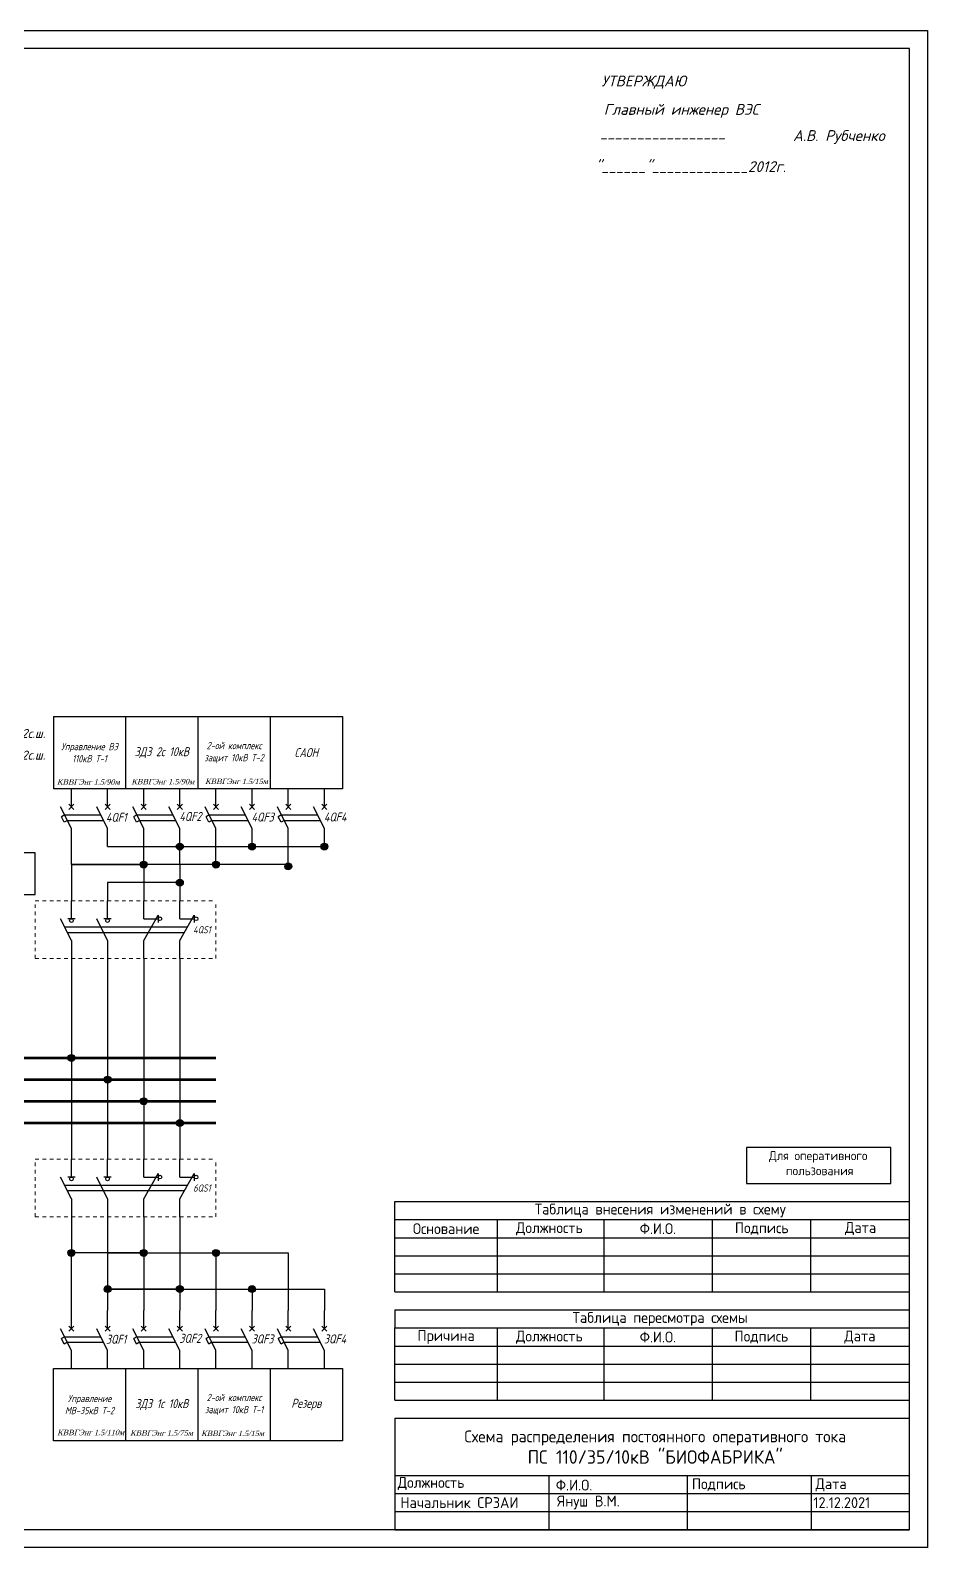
# Model space of a CAD drawing. Header units: millimetres. Extents: x 1170 to 2115, y -72 to 463.
# Drawn here: x 1866.3 to 2114.6, y 43.1 to 463.1 of the extents above; entities that cross this region are included whole.
import ezdxf

# ---------------------------------------------------------------- set-up
doc = ezdxf.new("R2010")
doc.units = ezdxf.units.MM
doc.linetypes.add('JIS_02_1.0', pattern=[2, 1, -1])
doc.layers.get('0').update_dxf_attribs({"lineweight": 30})
doc.layers.add('проводники разные', color=7, linetype='Continuous', lineweight=80)
doc.styles.add('eskdw', font='', dxfattribs={"oblique": 15})
doc.styles.add('GOST', font='', dxfattribs={"height": 2.5})
doc.styles.add('Чертёжный', font='isocpeui.ttf', dxfattribs={"height": 3})
doc.styles.get('eskdw').set_extended_font_data('GOST 2.304 A')
doc.styles.get('GOST').set_extended_font_data('GOST type B')

# ---------------------------------------------------------------- blocks, each defined once
blk = doc.blocks.new('МР-100 на схеме')
for p, q in [((6, 11.58), (-6, 11.58)), ((-6, 11.58), (-6, 0)), ((6, 0), (6, 11.58)), ((-6, 0), (6, 0))]:
    blk.add_line(p, q)

msp = doc.modelspace()

# ---------------------------------------------------------------- hatches: boundary and pattern name
h = msp.add_hatch(color=256)
edge = h.paths.add_edge_path()
edge.add_arc((1907.65, 237.21), 0.957, 0, 360)
h = msp.add_hatch(color=256)
edge = h.paths.add_edge_path()
edge.add_arc((1927.65, 237.21), 0.957, 0, 360)
h = msp.add_hatch(color=256)
edge = h.paths.add_edge_path()
edge.add_arc((1947.65, 237.21), 0.957, 0, 360)
h = msp.add_hatch(color=256)
edge = h.paths.add_edge_path()
edge.add_arc((1897.65, 232.21), 0.957, 0, 360)
h = msp.add_hatch(color=256)
edge = h.paths.add_edge_path()
edge.add_arc((1897.65, 232.21), 0.957, 0, 360)
h = msp.add_hatch(color=256)
edge = h.paths.add_edge_path()
edge.add_arc((1917.65, 232.21), 0.957, 0, 360)
h = msp.add_hatch(color=256)
edge = h.paths.add_edge_path()
edge.add_arc((1937.65, 231.71), 0.957, 0, 360)
h = msp.add_hatch(color=256)
edge = h.paths.add_edge_path()
edge.add_arc((1907.65, 227.21), 0.957, 0, 360)
h = msp.add_hatch(color=256)
edge = h.paths.add_edge_path()
edge.add_arc((1877.65, 178.71), 0.957, 0, 360)
h = msp.add_hatch(color=256)
edge = h.paths.add_edge_path()
edge.add_arc((1887.65, 172.71), 0.957, 0, 360)
h = msp.add_hatch(color=256)
edge = h.paths.add_edge_path()
edge.add_arc((1897.65, 166.71), 0.957, 0, 360)
h = msp.add_hatch(color=256)
edge = h.paths.add_edge_path()
edge.add_arc((1907.65, 160.71), 0.957, 0, 360)
h = msp.add_hatch(color=256)
edge = h.paths.add_edge_path()
edge.add_arc((1877.65, 124.71), 0.957, 0, 360)
h = msp.add_hatch(color=256)
edge = h.paths.add_edge_path()
edge.add_arc((1877.65, 124.71), 0.957, 0, 360)
h = msp.add_hatch(color=256)
edge = h.paths.add_edge_path()
edge.add_arc((1897.65, 124.71), 0.957, 0, 360)
h = msp.add_hatch(color=256)
edge = h.paths.add_edge_path()
edge.add_arc((1897.65, 124.71), 0.957, 0, 360)
h = msp.add_hatch(color=256)
edge = h.paths.add_edge_path()
edge.add_arc((1917.65, 124.71), 0.957, 0, 360)
h = msp.add_hatch(color=256)
edge = h.paths.add_edge_path()
edge.add_arc((1887.64, 114.71), 0.957, 0, 360)
h = msp.add_hatch(color=256)
edge = h.paths.add_edge_path()
edge.add_arc((1887.65, 114.71), 0.957, 0, 360)
h = msp.add_hatch(color=256)
edge = h.paths.add_edge_path()
edge.add_arc((1907.65, 114.71), 0.957, 0, 360)
h = msp.add_hatch(color=256)
edge = h.paths.add_edge_path()
edge.add_arc((1907.65, 114.71), 0.957, 0, 360)
h = msp.add_hatch(color=256)
edge = h.paths.add_edge_path()
edge.add_arc((1927.65, 114.71), 0.957, 0, 360)

# ---------------------------------------------------------------- linework, layer by layer
for p, q in [((1493.65, 463.14), (2114.63, 463.14)), ((2114.63, 463.14), (2114.63, 43.14)), ((2109.63, 458.14), (1513.65, 458.14)), ((2109.63, 48.14), (2109.63, 458.14)), ((1872.65, 273.21), (1892.65, 273.21)), ((1872.65, 273.21), (1872.65, 253.21)), ((1892.65, 273.21), (1892.65, 253.21)), ((1892.65, 273.21), (1912.65, 273.21)), ((1892.65, 273.21), (1892.65, 253.21)), ((1912.65, 273.21), (1912.65, 253.21)), ((1912.65, 273.21), (1932.65, 273.21)), ((1912.65, 273.21), (1912.65, 253.21)), ((1932.65, 273.21), (1932.65, 253.21)), ((1932.65, 273.21), (1952.65, 273.21)), ((1932.65, 273.21), (1932.65, 253.21)), ((1952.65, 273.21), (1952.65, 253.21)), ((1932.65, 253.21), (1872.65, 253.21)), ((1877.65, 248.21), (1877.65, 253.21)), ((1877.65, 248.21), (1877.65, 253.21)), ((1887.65, 248.21), (1887.65, 253.21)), ((1887.65, 248.21), (1887.65, 253.21)), ((1897.65, 248.21), (1897.65, 253.21)), ((1897.65, 248.21), (1897.65, 253.21)), ((1907.65, 248.21), (1907.65, 253.21)), ((1907.65, 248.21), (1907.65, 253.21)), ((1917.65, 248.21), (1917.65, 253.21)), ((1917.65, 248.21), (1917.65, 253.21)), ((1927.65, 248.21), (1927.65, 253.21)), ((1927.65, 248.21), (1927.65, 253.21)), ((1952.65, 253.21), (1932.65, 253.21)), ((1937.65, 248.21), (1937.65, 253.21)), ((1937.65, 248.21), (1937.65, 253.21)), ((1947.65, 248.21), (1947.65, 253.21)), ((1947.65, 248.21), (1947.65, 253.21)), ((1877.65, 242.21), (1874.65, 248.21)), ((1876.95, 247.5), (1878.36, 248.92)), ((1878.36, 247.5), (1876.95, 248.92)), ((1887.65, 242.21), (1884.65, 248.21)), ((1886.95, 247.5), (1888.36, 248.92)), ((1888.36, 247.5), (1886.95, 248.92)), ((1897.65, 242.21), (1894.65, 248.21)), ((1896.95, 247.5), (1898.36, 248.92)), ((1898.36, 247.5), (1896.95, 248.92)), ((1907.65, 242.21), (1904.65, 248.21)), ((1906.95, 247.5), (1908.36, 248.92)), ((1908.36, 247.5), (1906.95, 248.92)), ((1917.65, 242.21), (1914.65, 248.21)), ((1916.95, 247.5), (1918.36, 248.92)), ((1918.36, 247.5), (1916.95, 248.92)), ((1927.65, 242.21), (1924.65, 248.21)), ((1926.95, 247.5), (1928.36, 248.92)), ((1928.36, 247.5), (1926.95, 248.92)), ((1937.65, 242.21), (1934.65, 248.21)), ((1936.95, 247.5), (1938.36, 248.92)), ((1938.36, 247.5), (1936.95, 248.92)), ((1947.65, 242.21), (1944.65, 248.21)), ((1946.95, 247.5), (1948.36, 248.92)), ((1948.36, 247.5), (1946.95, 248.92)), ((1875.78, 245.96), (1874.91, 245.46)), ((1875.66, 243.96), (1874.91, 245.46)), ((1876.53, 244.46), (1875.66, 243.96)), ((1875.78, 245.96), (1885.78, 245.96)), ((1876.53, 244.46), (1886.53, 244.46)), ((1895.78, 245.96), (1894.91, 245.46)), ((1895.66, 243.96), (1894.91, 245.46)), ((1896.53, 244.46), (1895.66, 243.96)), ((1895.78, 245.96), (1905.78, 245.96)), ((1896.53, 244.46), (1906.53, 244.46)), ((1915.78, 245.96), (1914.91, 245.46)), ((1915.66, 243.96), (1914.91, 245.46)), ((1916.53, 244.46), (1915.66, 243.96)), ((1915.78, 245.96), (1925.78, 245.96)), ((1916.53, 244.46), (1926.53, 244.46)), ((1935.78, 245.96), (1934.91, 245.46)), ((1935.66, 243.96), (1934.91, 245.46)), ((1936.53, 244.46), (1935.66, 243.96)), ((1935.78, 245.96), (1945.78, 245.96)), ((1936.53, 244.46), (1946.53, 244.46)), ((1877.65, 237.21), (1877.65, 242.21)), ((1877.65, 237.21), (1877.65, 242.21)), ((1887.65, 237.21), (1887.65, 242.21)), ((1887.65, 237.21), (1887.65, 242.21)), ((1897.65, 231.21), (1897.65, 242.21)), ((1897.65, 237.21), (1897.65, 242.21)), ((1897.65, 237.21), (1897.65, 242.21)), ((1897.65, 237.21), (1897.65, 242.21)), ((1907.65, 232.21), (1907.65, 242.21)), ((1907.65, 237.21), (1907.65, 242.21)), ((1907.65, 237.21), (1907.65, 242.21)), ((1907.65, 237.21), (1907.65, 242.21)), ((1917.65, 237.21), (1917.65, 242.21)), ((1917.65, 237.21), (1917.65, 242.21)), ((1917.65, 237.21), (1917.65, 242.21)), ((1927.65, 237.21), (1927.65, 242.21)), ((1927.65, 237.21), (1927.65, 242.21)), ((1927.65, 237.21), (1927.65, 242.21)), ((1937.65, 237.21), (1937.65, 242.21)), ((1937.65, 237.21), (1937.65, 242.21)), ((1937.65, 237.21), (1937.65, 242.21)), ((1947.65, 237.21), (1947.65, 242.21)), ((1947.65, 237.21), (1947.65, 242.21)), ((1947.65, 237.21), (1947.65, 242.21)), ((1877.65, 232.21), (1877.65, 237.21)), ((1887.65, 237.21), (1947.65, 237.21)), ((1897.65, 232.21), (1897.65, 237.21)), ((1917.65, 232.21), (1917.65, 237.21)), ((1937.65, 231.71), (1937.65, 237.21)), ((1947.65, 237.21), (1947.65, 237.21)), ((1877.65, 232.21), (1877.65, 222.21)), ((1877.65, 232.21), (1897.65, 232.21)), ((1937.65, 232.21), (1877.65, 232.21)), ((1897.65, 231.21), (1897.65, 222.21)), ((1907.65, 232.21), (1907.65, 222.21)), ((1887.65, 227.21), (1887.65, 222.21)), ((1907.65, 227.21), (1887.65, 227.21)), ((1877.65, 217.21), (1877.65, 222.21)), ((1887.65, 217.21), (1887.65, 222.21)), ((1897.65, 217.21), (1897.65, 222.21)), ((1907.65, 217.21), (1907.65, 222.21)), ((1877.65, 211.21), (1874.65, 217.21)), ((1875.78, 214.96), (1909.8, 214.96)), ((1887.65, 211.21), (1884.65, 217.21)), ((1897.65, 217.21), (1897.65, 218.21)), ((1897.65, 211.21), (1901.65, 218.21)), ((1897.65, 217.21), (1901.65, 217.21)), ((1907.65, 217.21), (1907.65, 218.21)), ((1907.65, 211.21), (1911.65, 218.21)), ((1907.65, 217.21), (1911.65, 217.21)), ((1876.53, 213.46), (1908.94, 213.46)), ((1877.65, 211.21), (1877.65, 206.21)), ((1887.65, 211.21), (1887.65, 206.21)), ((1897.65, 206.21), (1897.65, 211.21)), ((1907.65, 206.21), (1907.65, 211.21)), ((1877.65, 206.21), (1877.65, 196.21)), ((1887.65, 206.21), (1887.65, 196.21)), ((1897.65, 206.21), (1897.65, 196.21)), ((1907.65, 206.21), (1907.65, 196.21)), ((1877.65, 196.21), (1877.65, 178.71)), ((1887.65, 196.21), (1887.65, 172.71)), ((1897.65, 196.21), (1897.65, 166.71)), ((1907.65, 196.21), (1907.65, 160.71)), ((1877.65, 178.71), (1877.65, 150.71)), ((1887.64, 172.71), (1887.65, 150.71)), ((1897.65, 166.71), (1897.65, 150.71)), ((1907.65, 160.71), (1907.65, 150.71)), ((1877.65, 145.71), (1877.65, 150.71)), ((1887.65, 145.71), (1887.65, 150.71)), ((1897.65, 145.71), (1897.65, 150.71)), ((1907.65, 145.71), (1907.65, 150.71)), ((1877.65, 139.71), (1874.65, 145.71)), ((1875.78, 143.46), (1909.8, 143.46)), ((1887.65, 139.71), (1884.65, 145.71)), ((1897.65, 145.71), (1897.65, 146.71)), ((1897.65, 139.71), (1901.65, 146.71)), ((1897.65, 145.71), (1901.65, 145.71)), ((1907.65, 145.71), (1907.65, 146.71)), ((1907.65, 139.71), (1911.65, 146.71)), ((1907.65, 145.71), (1911.65, 145.71)), ((1876.53, 141.96), (1908.94, 141.96)), ((1877.65, 139.71), (1877.65, 134.71)), ((1887.65, 139.71), (1887.65, 134.71)), ((1897.65, 134.71), (1897.65, 139.71)), ((1907.65, 134.71), (1907.65, 139.71)), ((1967.12, 113.94), (1967.12, 138.94)), ((1967.12, 138.94), (2109.52, 138.94)), ((1877.65, 134.71), (1877.65, 124.71)), ((1887.65, 134.71), (1887.65, 114.71)), ((1897.65, 134.71), (1897.65, 124.71)), ((1907.65, 134.71), (1907.65, 114.71)), ((1897.65, 124.71), (1877.65, 124.71)), ((1877.65, 108.75), (1877.65, 124.71)), ((1887.65, 124.71), (1937.65, 124.71)), ((1897.65, 124.71), (1897.65, 108.75)), ((1917.65, 124.71), (1917.65, 108.75)), ((1937.65, 124.71), (1937.65, 108.75)), ((1907.65, 114.71), (1887.65, 114.71)), ((1887.65, 114.71), (1947.65, 114.71)), ((1887.65, 114.71), (1887.65, 108.75)), ((1907.65, 114.71), (1907.65, 108.75)), ((1927.65, 114.71), (1927.65, 108.75)), ((1947.65, 114.71), (1947.65, 108.75)), ((1877.65, 103.75), (1877.65, 108.75)), ((1887.65, 103.75), (1887.65, 108.75)), ((1897.65, 103.75), (1897.65, 108.75)), ((1907.65, 103.75), (1907.65, 108.75)), ((1917.65, 103.75), (1917.65, 108.75)), ((1927.65, 103.75), (1927.65, 108.75)), ((1937.65, 103.75), (1937.65, 108.75)), ((1947.65, 103.75), (1947.65, 108.75)), ((1967.12, 108.94), (2109.52, 108.94)), ((1967.12, 108.94), (1967.12, 103.94)), ((1877.65, 97.75), (1874.65, 103.75)), ((1875.78, 101.5), (1874.91, 101)), ((1875.66, 99.5), (1874.91, 101)), ((1875.78, 101.5), (1885.78, 101.5)), ((1876.95, 103.05), (1878.36, 104.46)), ((1878.36, 103.05), (1876.95, 104.46)), ((1887.65, 97.75), (1884.65, 103.75)), ((1886.95, 103.05), (1888.36, 104.46)), ((1888.36, 103.05), (1886.95, 104.46)), ((1897.65, 97.75), (1894.65, 103.75)), ((1895.78, 101.5), (1894.91, 101)), ((1895.66, 99.5), (1894.91, 101)), ((1895.78, 101.5), (1905.78, 101.5)), ((1896.95, 103.05), (1898.36, 104.46)), ((1898.36, 103.05), (1896.95, 104.46)), ((1907.65, 97.75), (1904.65, 103.75)), ((1906.95, 103.05), (1908.36, 104.46)), ((1908.36, 103.05), (1906.95, 104.46)), ((1917.65, 97.75), (1914.65, 103.75)), ((1915.78, 101.5), (1914.91, 101)), ((1915.66, 99.5), (1914.91, 101)), ((1915.78, 101.5), (1925.78, 101.5)), ((1916.95, 103.05), (1918.36, 104.46)), ((1918.36, 103.05), (1916.95, 104.46)), ((1927.65, 97.75), (1924.65, 103.75)), ((1926.95, 103.05), (1928.36, 104.46)), ((1928.36, 103.05), (1926.95, 104.46)), ((1937.65, 97.75), (1934.65, 103.75)), ((1935.78, 101.5), (1934.91, 101)), ((1935.66, 99.5), (1934.91, 101)), ((1935.78, 101.5), (1945.78, 101.5)), ((1936.95, 103.05), (1938.36, 104.46)), ((1938.36, 103.05), (1936.95, 104.46)), ((1947.65, 97.75), (1944.65, 103.75)), ((1946.95, 103.05), (1948.36, 104.46)), ((1948.36, 103.05), (1946.95, 104.46)), ((1967.12, 83.94), (1967.12, 103.94)), ((1876.53, 100), (1875.66, 99.5)), ((1876.53, 100), (1886.53, 100)), ((1877.65, 92.75), (1877.65, 97.75)), ((1877.65, 92.75), (1877.65, 97.75)), ((1887.65, 92.75), (1887.65, 97.75)), ((1887.65, 92.75), (1887.65, 97.75)), ((1896.53, 100), (1895.66, 99.5)), ((1896.53, 100), (1906.53, 100)), ((1897.65, 92.75), (1897.65, 97.75)), ((1897.65, 92.75), (1897.65, 97.75)), ((1897.65, 92.75), (1897.65, 97.75)), ((1907.65, 92.75), (1907.65, 97.75)), ((1907.65, 92.75), (1907.65, 97.75)), ((1907.65, 92.75), (1907.65, 97.75)), ((1916.53, 100), (1915.66, 99.5)), ((1916.53, 100), (1926.53, 100)), ((1917.65, 92.75), (1917.65, 97.75)), ((1917.65, 92.75), (1917.65, 97.75)), ((1917.65, 92.75), (1917.65, 97.75)), ((1927.65, 92.75), (1927.65, 97.75)), ((1927.65, 92.75), (1927.65, 97.75)), ((1927.65, 92.75), (1927.65, 97.75)), ((1936.53, 100), (1935.66, 99.5)), ((1936.53, 100), (1946.53, 100)), ((1937.65, 92.75), (1937.65, 97.75)), ((1937.65, 92.75), (1937.65, 97.75)), ((1937.65, 92.75), (1937.65, 97.75)), ((1947.65, 92.75), (1947.65, 97.75)), ((1947.65, 92.75), (1947.65, 97.75)), ((1947.65, 92.75), (1947.65, 97.75)), ((1872.65, 92.75), (1892.65, 92.75)), ((1872.65, 72.75), (1872.65, 92.75)), ((1892.65, 92.75), (1892.65, 72.75)), ((1892.65, 92.75), (1912.65, 92.75)), ((1892.65, 92.75), (1892.65, 72.75)), ((1912.65, 92.75), (1912.65, 72.75)), ((1912.65, 92.75), (1932.65, 92.75)), ((1912.65, 92.75), (1912.65, 72.75)), ((1932.65, 92.75), (1932.65, 72.75)), ((1932.65, 92.75), (1952.65, 92.75)), ((1932.65, 92.75), (1932.65, 72.75)), ((1952.65, 92.75), (1952.65, 72.75)), ((1901.66, 72.75), (1872.65, 72.75)), ((1921.66, 72.75), (1901.66, 72.75)), ((1952.65, 72.75), (1921.66, 72.75)), ((2109.52, 55.11), (2109.52, 48.11)), ((1513.65, 48.14), (2109.63, 48.14)), ((2109.52, 48.11), (2082.24, 48.11)), ((2114.63, 43.14), (1493.65, 43.14))]:
    msp.add_line(p, q)
at = {"linetype": 'JIS_02_1.0', "lineweight": 15}
for p, q in [((1867.65, 206.21), (1867.65, 222.21)), ((1867.65, 222.21), (1917.65, 222.21)), ((1917.65, 206.21), (1917.65, 222.21)), ((1867.65, 206.21), (1917.65, 206.21)), ((1867.65, 134.71), (1867.65, 150.71)), ((1867.65, 150.71), (1917.65, 150.71)), ((1917.65, 134.71), (1917.65, 150.71)), ((1867.65, 134.71), (1917.65, 134.71))]:
    msp.add_line(p, q, dxfattribs=at)
at = {"color": 0, "lineweight": -3}
for p, q in [((1877.65, 217.21), (1876.65, 217.21)), ((1878.65, 217.21), (1877.65, 217.21)), ((1887.65, 217.21), (1886.65, 217.21)), ((1888.65, 217.21), (1887.65, 217.21)), ((1901.65, 218.21), (1901.65, 217.21)), ((1901.65, 217.21), (1901.65, 216.21)), ((1911.65, 218.21), (1911.65, 217.21)), ((1911.65, 217.21), (1911.65, 216.21)), ((1877.65, 145.71), (1876.65, 145.71)), ((1878.65, 145.71), (1877.65, 145.71)), ((1887.65, 145.71), (1886.65, 145.71)), ((1888.65, 145.71), (1887.65, 145.71)), ((1901.65, 146.71), (1901.65, 145.71)), ((1901.65, 145.71), (1901.65, 144.71)), ((1911.65, 146.71), (1911.65, 145.71)), ((1911.65, 145.71), (1911.65, 144.71))]:
    msp.add_line(p, q, dxfattribs=at)
at = {"lineweight": 25}
for p, q in [((2064.48, 153.94), (2064.48, 143.94)), ((2104.48, 153.94), (2064.48, 153.94)), ((2104.48, 143.94), (2104.48, 153.94)), ((2064.48, 143.94), (2104.48, 143.94)), ((1967.12, 133.94), (2109.52, 133.94)), ((1995.59, 113.94), (1995.59, 133.94)), ((2024.97, 133.94), (2024.97, 113.94)), ((2054.97, 133.94), (2054.97, 113.94)), ((2082.24, 133.94), (2082.24, 113.94)), ((1967.12, 128.94), (2109.52, 128.94)), ((1967.12, 123.94), (2109.52, 123.94)), ((1967.12, 118.94), (2109.52, 118.94)), ((1967.12, 113.94), (2109.52, 113.94)), ((1967.12, 103.94), (2109.52, 103.94)), ((1995.59, 83.94), (1995.59, 103.94)), ((2024.97, 103.94), (2024.97, 83.94)), ((2054.97, 103.94), (2054.97, 83.94)), ((2082.24, 103.94), (2082.24, 83.94)), ((1967.12, 98.94), (2109.52, 98.94)), ((1967.12, 93.94), (2109.52, 93.94)), ((1967.12, 88.94), (2109.52, 88.94)), ((1967.12, 83.94), (2109.52, 83.94)), ((1967.12, 78.94), (2109.52, 78.94)), ((1967.12, 78.94), (1967.12, 48.11)), ((1967.12, 63.11), (2109.52, 63.11)), ((2009.82, 63.11), (2009.82, 48.11)), ((2048.11, 63.11), (2048.11, 48.11)), ((2082.41, 63.11), (2082.41, 48.11)), ((1967.12, 58.11), (2109.52, 58.11)), ((1967.12, 53.11), (2109.52, 53.11)), ((1967.12, 48.11), (2109.52, 48.11))]:
    msp.add_line(p, q, dxfattribs=at)
for centre in [(1907.65, 237.21), (1927.65, 237.21), (1947.65, 237.21), (1897.65, 232.21), (1897.65, 232.21), (1917.65, 232.21), (1937.65, 231.71), (1907.65, 227.21), (1877.65, 178.71), (1887.65, 172.71), (1897.65, 166.71), (1907.65, 160.71), (1877.65, 124.71), (1877.65, 124.71), (1897.65, 124.71), (1897.65, 124.71), (1917.65, 124.71), (1887.64, 114.71), (1887.65, 114.71), (1907.65, 114.71), (1907.65, 114.71), (1927.65, 114.71)]:
    msp.add_circle(centre, 0.957)
at = {"color": 0, "lineweight": -3}
for centre in [(1877.65, 216.71), (1887.65, 216.71), (1902.15, 217.21), (1912.15, 217.21), (1877.65, 145.21), (1887.65, 145.21), (1902.15, 145.71), (1912.15, 145.71)]:
    msp.add_circle(centre, 0.5, dxfattribs=at)
at = {"layer": 'проводники разные'}
for p, q in [((1558.65, 178.71), (1917.65, 178.71)), ((1553.65, 172.71), (1917.65, 172.71)), ((1553.65, 166.71), (1917.65, 166.71)), ((1553.65, 160.71), (1917.65, 160.71))]:
    msp.add_line(p, q, dxfattribs=at)

# ---------------------------------------------------------------- block references
at = {"color": 0, "rotation": 180}
msp.add_blockref('МР-100 на схеме', (1861.66, 235.47), dxfattribs=at)

# ---------------------------------------------------------------- texts
at = {"style": 'Чертёжный'}
for s, p in [('УТВЕРЖДАЮ', (2024.33, 447.62)), ('Главный инженер ВЭС', (2024.98, 439.75)), ('А.В. Рубченко', (2077.37, 432.51)), ('"______"_____________2012г. ', (2022.66, 423.92))]:
    msp.add_text(s, height=3, dxfattribs=at).set_placement(p)
at = {"lineweight": 30, "style": 'Чертёжный'}
msp.add_text('_________________', height=3, dxfattribs=at).set_placement((2024.05, 433.26))
at = {"style": 'eskdw', "oblique": 15}
for s, p in [('4QF1', (1887.19, 244.04)), ('4QF2', (1907.51, 244.28)), ('4QF3', (1927.5, 244.12)), ('4QF4', (1947.52, 244.13)), ('3QF1', (1887.19, 99.58)), ('3QF2', (1907.51, 99.82)), ('3QF3', (1927.5, 99.67)), ('3QF4', (1947.52, 99.67))]:
    msp.add_text(s, height=2.5, dxfattribs=at).set_placement(p)
at = {"attachment_point": 5}
for s, insert, char_height, width, style in [('+EС 2с.ш.', (1863.77, 268.52), 2.5, 17.6916, 'Чертёжный'), ('{\\Feskdw|c204;\\H0.8x;Управление ВЭ 110\\fGOST 2.304 A|b0|i0|c0|p2;кВ Т-1 } ', (1882.65, 263.21), 2.5, 20, 'eskdw'), ('{\\Feskdw|c204;ЗДЗ 2с 10кВ}', (1902.65, 263.21), 2.5, 20, 'eskdw'), ('2-ой комплекс защит 10{\\Feskdw|c204;кВ} Т-2', (1922.65, 263.21), 2, 20, 'eskdw'), ('-EС 2с.ш.', (1863.77, 262.52), 2.5, 17.6916, 'Чертёжный'), ('{\\Feskdw|c204;САОН}', (1942.65, 263.21), 2.5, 20, 'eskdw'), ('\\pxt3,5;{\\H0.6x;\\fTimes New Roman|b0|i0|c0|p18;КВВГЭнг 1.5/90м } ', (1882.35, 255.07), 2.5, 20, 'eskdw'), ('\\pxt3,5;{\\H0.6x;\\fTimes New Roman|b0|i0|c0|p18;КВВГЭнг 1.5/90м } ', (1902.97, 255.17), 2.5, 20, 'eskdw'), ('\\pxt3,5;{\\H0.6x;\\fTimes New Roman|b0|i0|c0|p18;КВВГЭнг 1.5/15м } ', (1923.34, 255.24), 2.5, 20, 'eskdw'), ('{\\Feskdw|c204;Управление} МВ-35кВ Т-2  ', (1882.65, 82.75), 2, 20, 'eskdw'), ('{\\Feskdw|c204;ЗДЗ 1с 10кВ}', (1902.65, 82.75), 2.5, 20, 'eskdw'), ('2-ой комплекс защит 10{\\Feskdw|c204;кВ} Т-1', (1922.65, 82.75), 2, 20, 'eskdw'), ('{\\Feskdw|c204;Резерв}', (1942.65, 82.75), 2.5, 20, 'eskdw'), ('\\pxt3,5;{\\H0.6x;\\fTimes New Roman|b0|i0|c0|p18;КВВГЭнг 1.5/110м } ', (1883, 75), 2.5, 20, 'eskdw'), ('\\pxt3,5;{\\H0.6x;\\fTimes New Roman|b0|i0|c0|p18;КВВГЭнг 1.5/75м } ', (1902.6, 74.87), 2.5, 20, 'eskdw'), ('\\pxt3,5;{\\H0.6x;\\fTimes New Roman|b0|i0|c0|p18;КВВГЭнг 1.5/15м } ', (1922.26, 74.76), 2.5, 20, 'eskdw')]:
    msp.add_mtext(s, dxfattribs=dict(at, insert=insert, char_height=char_height, width=width, style=style))
at = {"color": 0, "char_height": 2, "width": 15, "attachment_point": 5, "style": 'eskdw'}
for s, insert in [('4QS1', (1913.77, 214.18)), ('6QS1', (1913.77, 142.68))]:
    msp.add_mtext(s, dxfattribs=dict(at, insert=insert))
at = {"lineweight": 25, "style": 'GOST'}
for s, insert, char_height, width, attachment_point in [('\\pi2.2046;Для оперативного \\P\\pi6.8948;пользования', (2068.51, 152.9), 2.5, 44.415, 1), ('\\A1;\\pxi4.7575;{\\H0.875x;Схема распределения постоянного оперативного тока\\P}ПС 110/35/10кВ "БИОФАБРИКА"', (2030.33, 70.96), 3.7439, 184.9679, 5)]:
    msp.add_mtext(s, dxfattribs=dict(at, insert=insert, char_height=char_height, width=width, attachment_point=attachment_point))
at = {"char_height": 3, "style": 'GOST'}
for s, width, insert, attachment_point in [('Таблица внесения изменений в схему', 155.4501, (2040.61, 136.44), 5), ('Основание', 28.477, (1981.35, 131.44), 5), ('\\pxqc;Должность', 35.4501, (2009.93, 131.39), 5), ('Ф.И.О.', 30, (2039.97, 131.44), 5), ('Подпись', 27.2749, (2068.7, 131.44), 5), ('Дата', 27.2749, (2096.07, 131.44), 5), ('Таблица пересмотра схемы', 155.4501, (2040.61, 106.44), 5), ('Причина', 28.477, (1981.35, 101.44), 5), ('\\pxqc;Должность', 35.4501, (2009.93, 101.39), 5), ('Ф.И.О.', 30, (2039.97, 101.44), 5), ('Подпись', 27.2749, (2068.61, 101.44), 5), ('Дата', 27.2749, (2095.88, 101.44), 5), ('\\pxqc;Должность', 35.4501, (1977.19, 60.87), 5), ('Ф.И.О.', 30, (2016.76, 60.45), 5), ('Подпись', 27.2749, (2056.81, 60.56), 5), ('Дата', 27.2749, (2087.9, 60.52), 5), ('Начальник СРЗАИ', 34.9572, (1968.7, 55.61), 4), ('Януш В.М.', 28.477, (2012.1, 55.61), 4), ('12.12.2021', 28.477, (2082.99, 55.59), 4)]:
    msp.add_mtext_dynamic_manual_height_columns(s, width=width, gutter_width=12.5, heights=[0], dxfattribs=dict(at, insert=insert, attachment_point=attachment_point))

doc.saveas('drawing.dxf')
